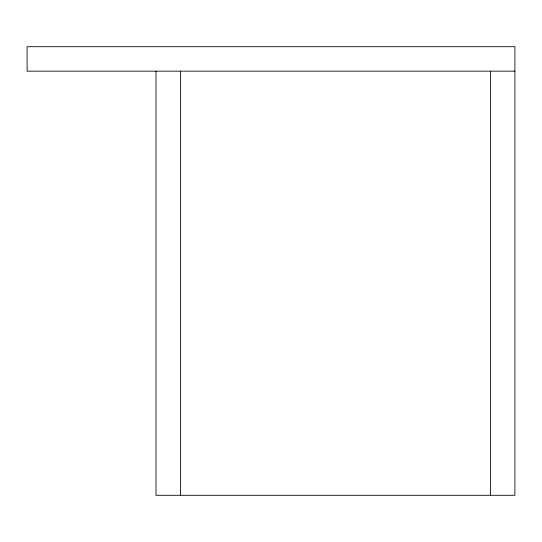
<?xml version="1.0" encoding="UTF-8"?>
<svg xmlns="http://www.w3.org/2000/svg" width="542" height="542" viewBox="0 0 542 542"><rect width="100%" height="100%" fill="white"/><g stroke="black" fill="none" stroke-linecap="round" stroke-linejoin="round"><path stroke-width="0.81" d="M514.9 71.165L27.1 71.165L27.1 46.693L514.9 46.693L514.9 495.307L156.008 495.307L156.008 71.165M490.429 71.165L490.429 495.307M180.479 71.165L180.479 495.307"/></g></svg>
